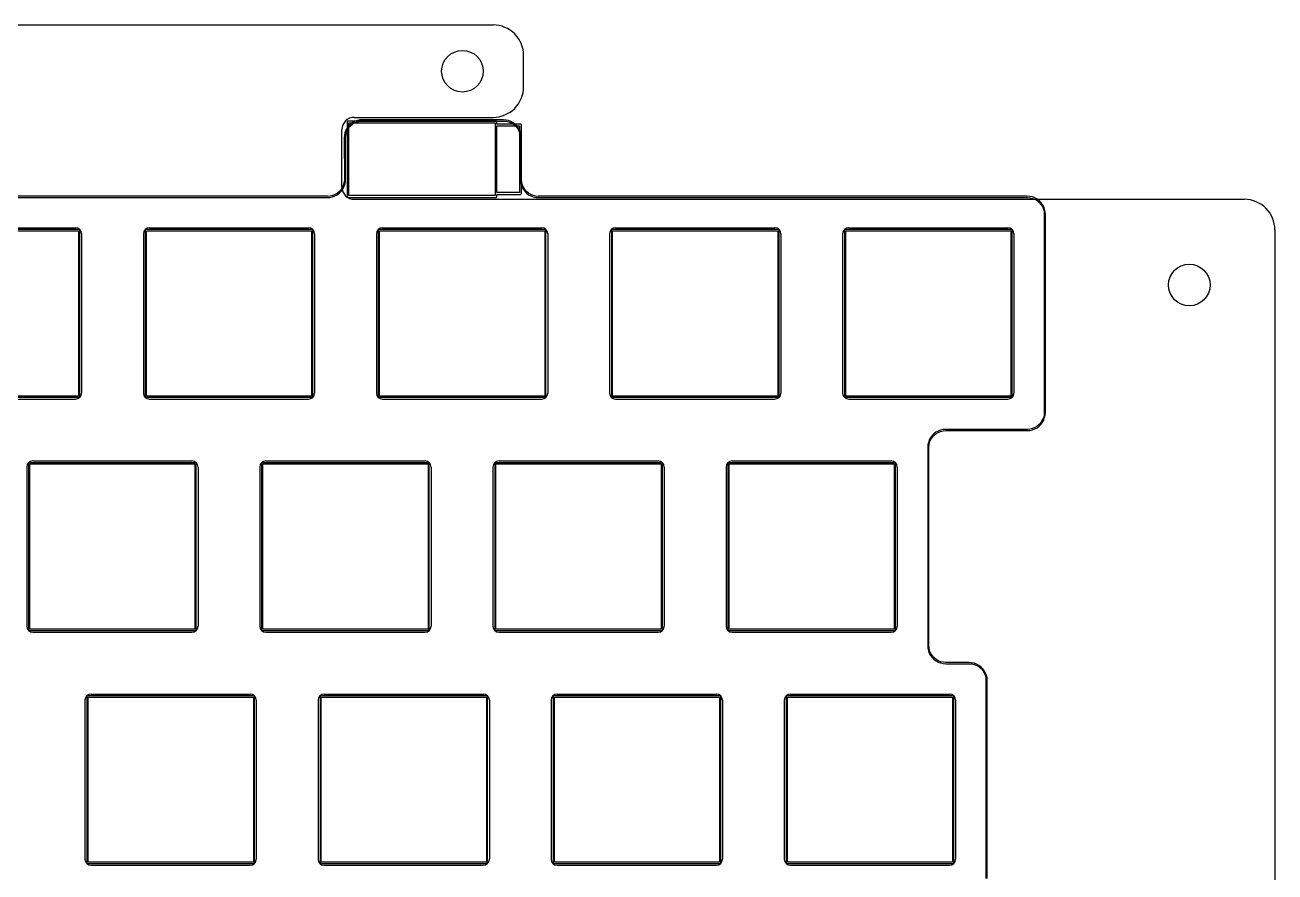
# Model space of a CAD drawing. Header units: millimetres. Extents: x 38 to 487, y 14 to 137.
# Drawn here: x 131 to 233.1, y 68.1 to 137.3 of the extents above; entities that cross this region are included whole.
import ezdxf

# ---------------------------------------------------------------- set-up
doc = ezdxf.new("R2010")
doc.units = ezdxf.units.MM
doc.layers.add('BLACK', color=20, linetype='Continuous')

msp = doc.modelspace()

# ---------------------------------------------------------------- linework, layer by layer
for p, q in [((75.6, 137.29), (169.22, 137.29)), ((171.72, 132.24), (171.72, 134.79)), ((157.87, 129.74), (169.22, 129.74)), ((156.87, 124.04), (156.87, 128.74)), ((157.87, 123.04), (230.62, 123.04)), ((122.09, 120.71), (135.09, 120.71)), ((141.14, 120.71), (154.14, 120.71)), ((160.19, 120.71), (173.19, 120.71)), ((179.24, 120.71), (192.24, 120.71)), ((198.29, 120.71), (211.29, 120.71)), ((135.59, 120.21), (135.59, 107.21)), ((140.64, 120.21), (140.64, 107.21)), ((154.64, 120.21), (154.64, 107.21)), ((159.69, 120.21), (159.69, 107.21)), ((173.69, 120.21), (173.69, 107.21)), ((178.74, 120.21), (178.74, 107.21)), ((192.74, 120.21), (192.74, 107.21)), ((197.79, 120.21), (197.79, 107.21)), ((211.79, 120.21), (211.79, 107.21)), ((233.12, 120.54), (233.12, 16.44)), ((122.09, 106.71), (135.09, 106.71)), ((141.14, 106.71), (154.14, 106.71)), ((160.19, 106.71), (173.19, 106.71)), ((179.24, 106.71), (192.24, 106.71)), ((198.29, 106.71), (211.29, 106.71)), ((131.11, 101.16), (131.11, 88.16)), ((131.61, 101.66), (144.61, 101.66)), ((145.11, 101.16), (145.11, 88.16)), ((150.16, 101.16), (150.16, 88.16)), ((150.66, 101.66), (163.66, 101.66)), ((164.16, 101.16), (164.16, 88.16)), ((169.21, 101.16), (169.21, 88.16)), ((169.71, 101.66), (182.71, 101.66)), ((183.21, 101.16), (183.21, 88.16)), ((188.26, 101.16), (188.26, 88.16)), ((188.76, 101.66), (201.76, 101.66)), ((202.26, 101.16), (202.26, 88.16)), ((131.61, 87.66), (144.61, 87.66)), ((150.66, 87.66), (163.66, 87.66)), ((169.71, 87.66), (182.71, 87.66)), ((188.76, 87.66), (201.76, 87.66)), ((135.87, 82.11), (135.87, 69.11)), ((136.37, 82.61), (149.37, 82.61)), ((149.87, 82.11), (149.87, 69.11)), ((154.92, 82.11), (154.92, 69.11)), ((155.42, 82.61), (168.42, 82.61)), ((168.92, 82.11), (168.92, 69.11)), ((173.97, 82.11), (173.97, 69.11)), ((174.47, 82.61), (187.47, 82.61)), ((187.97, 82.11), (187.97, 69.11)), ((193.02, 82.11), (193.02, 69.11)), ((193.52, 82.61), (206.52, 82.61)), ((207.02, 82.11), (207.02, 69.11)), ((136.37, 68.61), (149.37, 68.61)), ((155.42, 68.61), (168.42, 68.61)), ((174.47, 68.61), (187.47, 68.61)), ((193.52, 68.61), (206.52, 68.61))]:
    msp.add_line(p, q)
for centre in [(166.72, 133.51), (226.12, 116.04)]:
    msp.add_circle(centre, 1.7)
for centre, radius, start, end in [((169.22, 134.79), 2.5, 0, 90), ((169.22, 132.24), 2.5, 270, 0), ((157.87, 128.74), 1, 90, 180), ((157.87, 124.04), 1, 180, 270), ((230.62, 120.54), 2.5, 0, 90), ((135.09, 120.21), 0.5, 0, 90), ((141.14, 120.21), 0.5, 90, 180), ((154.14, 120.21), 0.5, 0, 90), ((160.19, 120.21), 0.5, 90, 180), ((173.19, 120.21), 0.5, 0, 90), ((179.24, 120.21), 0.5, 90, 180), ((192.24, 120.21), 0.5, 0, 90), ((198.29, 120.21), 0.5, 90, 180), ((211.29, 120.21), 0.5, 0, 90), ((135.09, 107.21), 0.5, 270, 0), ((141.14, 107.21), 0.5, 180, 270), ((154.14, 107.21), 0.5, 270, 0), ((160.19, 107.21), 0.5, 180, 270), ((173.19, 107.21), 0.5, 270, 0), ((179.24, 107.21), 0.5, 180, 270), ((192.24, 107.21), 0.5, 270, 0), ((198.29, 107.21), 0.5, 180, 270), ((211.29, 107.21), 0.5, 270, 0), ((131.61, 101.16), 0.5, 90, 180), ((144.61, 101.16), 0.5, 0, 90), ((150.66, 101.16), 0.5, 90, 180), ((163.66, 101.16), 0.5, 0, 90), ((169.71, 101.16), 0.5, 90, 180), ((182.71, 101.16), 0.5, 0, 90), ((188.76, 101.16), 0.5, 90, 180), ((201.76, 101.16), 0.5, 0, 90), ((131.61, 88.16), 0.5, 180, 270), ((144.61, 88.16), 0.5, 270, 0), ((150.66, 88.16), 0.5, 180, 270), ((163.66, 88.16), 0.5, 270, 0), ((169.71, 88.16), 0.5, 180, 270), ((182.71, 88.16), 0.5, 270, 0), ((188.76, 88.16), 0.5, 180, 270), ((201.76, 88.16), 0.5, 270, 0), ((136.37, 82.11), 0.5, 90, 180), ((149.37, 82.11), 0.5, 0, 90), ((155.42, 82.11), 0.5, 90, 180), ((168.42, 82.11), 0.5, 0, 90), ((174.47, 82.11), 0.5, 90, 180), ((187.47, 82.11), 0.5, 0, 90), ((193.52, 82.11), 0.5, 90, 180), ((206.52, 82.11), 0.5, 0, 90), ((136.37, 69.11), 0.5, 180, 270), ((149.37, 69.11), 0.5, 270, 0), ((155.42, 69.11), 0.5, 180, 270), ((168.42, 69.11), 0.5, 270, 0), ((174.47, 69.11), 0.5, 180, 270), ((187.47, 69.11), 0.5, 270, 0), ((193.52, 69.11), 0.5, 180, 270), ((206.52, 69.11), 0.5, 270, 0)]:
    msp.add_arc(centre, radius, start, end)
at = {"layer": 'BLACK', "linetype": 'Continuous'}
for p, q in [((157.3, 128.86), (157.2, 128.68)), ((157.3, 128.86), (157.2, 128.68)), ((157.3, 129.38), (157.29, 129.37)), ((157.29, 129.37), (157.29, 123.27)), ((157.31, 129.41), (157.3, 129.4)), ((157.3, 129.4), (157.3, 129.38)), ((157.43, 129.03), (157.3, 128.86)), ((157.43, 129.03), (157.3, 128.86)), ((157.33, 129.42), (157.31, 129.41)), ((157.31, 129.41), (157.31, 129.41)), ((157.31, 128.69), (157.42, 128.88)), ((157.31, 128.69), (157.42, 128.88)), ((157.34, 129.44), (157.33, 129.42)), ((157.35, 129.44), (157.34, 129.44)), ((157.36, 129.44), (157.35, 129.44)), ((157.35, 129.44), (157.35, 129.44)), ((157.37, 129.44), (157.36, 129.44)), ((169.47, 129.44), (157.37, 129.44)), ((157.42, 128.88), (157.57, 129.04)), ((157.42, 128.88), (157.57, 129.04)), ((157.58, 129.18), (157.43, 129.03)), ((157.58, 129.18), (157.43, 129.03)), ((157.44, 123.34), (157.44, 129.29)), ((157.44, 129.29), (169.39, 129.29)), ((157.57, 129.04), (157.73, 129.18)), ((157.57, 129.04), (157.73, 129.18)), ((157.74, 129.31), (157.58, 129.18)), ((157.74, 129.31), (157.58, 129.18)), ((157.73, 129.18), (157.92, 129.29)), ((157.73, 129.18), (157.92, 129.29)), ((157.93, 129.41), (157.74, 129.31)), ((157.93, 129.41), (157.74, 129.31)), ((157.92, 129.29), (158.12, 129.38)), ((157.92, 129.29), (158.12, 129.38)), ((158.13, 129.48), (157.93, 129.41)), ((158.13, 129.48), (157.93, 129.41)), ((158.12, 129.38), (158.33, 129.43)), ((158.12, 129.38), (158.33, 129.43)), ((158.33, 129.53), (158.13, 129.48)), ((158.33, 129.53), (158.13, 129.48)), ((158.54, 129.54), (158.33, 129.53)), ((158.54, 129.54), (158.33, 129.53)), ((158.33, 129.43), (158.54, 129.44)), ((158.33, 129.43), (158.54, 129.44)), ((170.07, 129.54), (158.54, 129.54)), ((158.54, 129.54), (158.54, 129.54)), ((158.54, 129.54), (158.54, 129.54)), ((170.07, 129.54), (158.54, 129.54)), ((158.54, 129.54), (158.54, 129.54)), ((158.54, 129.54), (158.54, 129.54)), ((158.54, 129.44), (158.54, 129.44)), ((158.54, 129.44), (170.07, 129.44)), ((158.54, 129.44), (158.54, 129.44)), ((158.54, 129.44), (170.07, 129.44)), ((169.39, 129.29), (169.39, 123.34)), ((169.48, 129.43), (169.47, 129.44)), ((169.5, 129.43), (169.48, 129.43)), ((169.51, 129.43), (169.5, 129.43)), ((169.51, 129.42), (169.51, 129.43)), ((169.52, 129.41), (169.51, 129.42)), ((169.54, 129.39), (169.52, 129.41)), ((169.54, 129.38), (169.54, 129.39)), ((169.54, 129.37), (169.54, 129.38)), ((169.54, 129.38), (169.54, 129.38)), ((169.54, 129.38), (169.54, 129.38)), ((169.54, 129.19), (169.54, 129.37)), ((171.47, 129.19), (169.54, 129.19)), ((169.54, 123.59), (169.54, 129.04)), ((169.54, 129.04), (171.39, 129.04)), ((170.28, 129.52), (170.07, 129.54)), ((170.07, 129.54), (170.07, 129.54)), ((170.28, 129.52), (170.07, 129.54)), ((170.07, 129.54), (170.07, 129.54)), ((170.07, 129.44), (170.07, 129.44)), ((170.07, 129.44), (170.07, 129.44)), ((170.07, 129.44), (170.08, 129.44)), ((170.07, 129.44), (170.07, 129.44)), ((170.07, 129.44), (170.07, 129.44)), ((170.07, 129.44), (170.08, 129.44)), ((170.08, 129.44), (170.29, 129.43)), ((170.08, 129.44), (170.29, 129.43)), ((170.49, 129.48), (170.28, 129.52)), ((170.49, 129.48), (170.28, 129.52)), ((170.29, 129.43), (170.5, 129.37)), ((170.29, 129.43), (170.5, 129.37)), ((170.68, 129.4), (170.49, 129.48)), ((170.68, 129.4), (170.49, 129.48)), ((170.5, 129.37), (170.7, 129.29)), ((170.5, 129.37), (170.7, 129.29)), ((170.87, 129.3), (170.68, 129.4)), ((170.87, 129.3), (170.68, 129.4)), ((170.7, 129.29), (170.88, 129.18)), ((170.7, 129.29), (170.88, 129.18)), ((171.04, 129.18), (170.87, 129.3)), ((171.04, 129.18), (170.87, 129.3)), ((170.88, 129.18), (171.05, 129.04)), ((170.88, 129.18), (171.05, 129.04)), ((171.19, 129.03), (171.04, 129.18)), ((171.19, 129.03), (171.04, 129.18)), ((171.05, 129.04), (171.19, 128.87)), ((171.05, 129.04), (171.19, 128.87)), ((171.31, 128.86), (171.19, 129.03)), ((171.31, 128.86), (171.19, 129.03)), ((171.19, 128.87), (171.3, 128.69)), ((171.19, 128.87), (171.3, 128.69)), ((171.41, 128.67), (171.31, 128.86)), ((171.41, 128.67), (171.31, 128.86)), ((171.39, 129.04), (171.39, 123.59)), ((171.48, 129.18), (171.47, 129.19)), ((171.5, 129.18), (171.48, 129.18)), ((171.51, 129.18), (171.5, 129.18)), ((171.51, 129.17), (171.51, 129.18)), ((171.52, 129.16), (171.51, 129.17)), ((171.54, 129.14), (171.52, 129.16)), ((171.54, 129.13), (171.54, 129.14)), ((171.54, 129.12), (171.54, 129.13)), ((171.54, 129.13), (171.54, 129.13)), ((171.54, 129.13), (171.54, 129.13)), ((171.54, 123.52), (171.54, 129.12)), ((157.06, 128.06), (157.06, 128.06)), ((157.06, 128.06), (157.06, 128.06)), ((157.06, 128.06), (157.06, 128.06)), ((157.06, 128.06), (157.07, 124.67)), ((157.06, 128.06), (157.06, 128.06)), ((157.06, 128.06), (157.06, 128.06)), ((157.06, 128.06), (157.06, 128.06)), ((157.06, 128.06), (157.07, 124.67)), ((157.08, 128.27), (157.06, 128.06)), ((157.08, 128.27), (157.06, 128.06)), ((157.12, 128.48), (157.08, 128.27)), ((157.12, 128.48), (157.08, 128.27)), ((157.2, 128.68), (157.12, 128.48)), ((157.2, 128.68), (157.12, 128.48)), ((157.16, 128.07), (157.18, 128.28)), ((157.16, 128.07), (157.18, 128.28)), ((157.16, 128.06), (157.16, 128.07)), ((157.16, 128.06), (157.16, 128.07)), ((157.17, 124.67), (157.16, 128.06)), ((157.17, 124.67), (157.16, 128.06)), ((157.18, 128.28), (157.23, 128.49)), ((157.18, 128.28), (157.23, 128.49)), ((157.23, 128.49), (157.31, 128.69)), ((157.23, 128.49), (157.31, 128.69)), ((171.3, 128.69), (171.38, 128.49)), ((171.3, 128.69), (171.38, 128.49)), ((171.38, 128.49), (171.44, 128.28)), ((171.38, 128.49), (171.44, 128.28)), ((171.49, 128.48), (171.41, 128.67)), ((171.49, 128.48), (171.41, 128.67)), ((171.44, 128.28), (171.45, 128.07)), ((171.44, 128.28), (171.45, 128.07)), ((171.45, 128.07), (171.45, 128.06)), ((171.45, 128.07), (171.45, 128.06)), ((171.45, 128.06), (171.45, 128.06)), ((171.45, 128.06), (171.45, 128.06)), ((171.45, 128.06), (171.45, 124.66)), ((171.45, 128.06), (171.45, 128.06)), ((171.45, 128.06), (171.45, 128.06)), ((171.45, 128.06), (171.45, 124.66)), ((171.53, 128.27), (171.49, 128.48)), ((171.53, 128.27), (171.49, 128.48)), ((171.55, 128.06), (171.53, 128.27)), ((171.55, 128.06), (171.53, 128.27)), ((171.55, 124.66), (171.55, 128.06)), ((171.55, 128.06), (171.55, 128.06)), ((171.55, 124.66), (171.55, 128.06)), ((171.55, 128.06), (171.55, 128.06)), ((157.07, 124.66), (157.05, 124.45)), ((157.07, 124.66), (157.05, 124.45)), ((157.07, 124.67), (157.07, 124.66)), ((157.07, 124.67), (157.07, 124.66)), ((157.15, 124.45), (157.17, 124.67)), ((157.15, 124.45), (157.17, 124.67)), ((157.17, 124.67), (157.17, 124.67)), ((157.17, 124.67), (157.17, 124.67)), ((157.17, 124.67), (157.17, 124.67)), ((157.17, 124.67), (157.17, 124.67)), ((157.17, 124.67), (157.17, 124.67)), ((157.17, 124.67), (157.17, 124.67)), ((171.45, 124.66), (171.46, 124.45)), ((171.45, 124.66), (171.46, 124.45)), ((171.56, 124.45), (171.54, 124.66)), ((171.54, 124.66), (171.55, 124.66)), ((171.56, 124.45), (171.54, 124.66)), ((171.54, 124.66), (171.55, 124.66)), ((171.55, 124.66), (171.55, 124.66)), ((171.55, 124.66), (171.55, 124.66)), ((171.55, 124.66), (171.55, 124.66)), ((171.55, 124.66), (171.55, 124.66)), ((156.66, 123.69), (156.5, 123.55)), ((156.66, 123.69), (156.5, 123.55)), ((156.65, 123.55), (156.8, 123.7)), ((156.65, 123.55), (156.8, 123.7)), ((156.81, 123.85), (156.66, 123.69)), ((156.81, 123.85), (156.66, 123.69)), ((156.8, 123.7), (156.93, 123.87)), ((156.8, 123.7), (156.93, 123.87)), ((156.92, 124.04), (156.81, 123.85)), ((156.92, 124.04), (156.81, 123.85)), ((157, 124.24), (156.92, 124.04)), ((157, 124.24), (156.92, 124.04)), ((156.93, 123.87), (157.03, 124.05)), ((156.93, 123.87), (157.03, 124.05)), ((157.05, 124.45), (157, 124.24)), ((157.05, 124.45), (157, 124.24)), ((157.03, 124.05), (157.11, 124.25)), ((157.03, 124.05), (157.11, 124.25)), ((157.11, 124.25), (157.15, 124.45)), ((157.11, 124.25), (157.15, 124.45)), ((171.46, 124.45), (171.51, 124.25)), ((171.46, 124.45), (171.51, 124.25)), ((171.51, 124.25), (171.58, 124.05)), ((171.51, 124.25), (171.58, 124.05)), ((171.61, 124.24), (171.56, 124.45)), ((171.61, 124.24), (171.56, 124.45)), ((171.58, 124.05), (171.68, 123.87)), ((171.58, 124.05), (171.68, 123.87)), ((171.7, 124.04), (171.61, 124.24)), ((171.7, 124.04), (171.61, 124.24)), ((171.68, 123.87), (171.81, 123.7)), ((171.68, 123.87), (171.81, 123.7)), ((171.81, 123.85), (171.7, 124.04)), ((171.81, 123.85), (171.7, 124.04)), ((171.95, 123.69), (171.81, 123.85)), ((171.95, 123.69), (171.81, 123.85)), ((171.81, 123.7), (171.96, 123.55)), ((171.81, 123.7), (171.96, 123.55)), ((172.11, 123.55), (171.95, 123.69)), ((172.11, 123.55), (171.95, 123.69)), ((155.69, 123.29), (53.4, 123.29)), ((155.69, 123.29), (53.4, 123.29)), ((53.4, 123.19), (155.69, 123.19)), ((53.4, 123.19), (155.69, 123.19)), ((155.7, 123.28), (155.69, 123.29)), ((155.69, 123.29), (155.69, 123.29)), ((155.7, 123.28), (155.69, 123.29)), ((155.69, 123.29), (155.69, 123.29)), ((155.69, 123.19), (155.9, 123.2)), ((155.69, 123.19), (155.9, 123.2)), ((155.9, 123.3), (155.7, 123.28)), ((155.9, 123.3), (155.7, 123.28)), ((156.11, 123.35), (155.9, 123.3)), ((156.11, 123.35), (155.9, 123.3)), ((155.9, 123.2), (156.1, 123.25)), ((155.9, 123.2), (156.1, 123.25)), ((156.1, 123.25), (156.3, 123.32)), ((156.1, 123.25), (156.3, 123.32)), ((156.31, 123.43), (156.11, 123.35)), ((156.31, 123.43), (156.11, 123.35)), ((156.3, 123.32), (156.49, 123.42)), ((156.3, 123.32), (156.49, 123.42)), ((156.5, 123.55), (156.31, 123.43)), ((156.5, 123.55), (156.31, 123.43)), ((156.49, 123.42), (156.65, 123.55)), ((156.49, 123.42), (156.65, 123.55)), ((157.29, 123.27), (157.29, 123.26)), ((157.29, 123.26), (157.29, 123.25)), ((157.29, 123.25), (157.29, 123.25)), ((157.29, 123.25), (157.3, 123.24)), ((157.3, 123.24), (157.31, 123.23)), ((157.31, 123.23), (157.32, 123.21)), ((157.32, 123.21), (157.32, 123.21)), ((157.32, 123.21), (157.33, 123.2)), ((157.33, 123.2), (157.35, 123.2)), ((157.35, 123.2), (157.37, 123.19)), ((157.37, 123.19), (169.47, 123.19)), ((169.39, 123.34), (157.44, 123.34)), ((169.47, 123.19), (169.48, 123.19)), ((169.48, 123.19), (169.49, 123.2)), ((169.48, 123.19), (169.48, 123.19)), ((169.48, 123.19), (169.48, 123.19)), ((169.49, 123.2), (169.51, 123.21)), ((169.51, 123.21), (169.52, 123.22)), ((169.52, 123.22), (169.53, 123.22)), ((169.53, 123.25), (169.54, 123.27)), ((169.53, 123.23), (169.53, 123.25)), ((169.53, 123.22), (169.53, 123.23)), ((171.39, 123.59), (169.54, 123.59)), ((169.54, 123.27), (169.54, 123.44)), ((169.54, 123.44), (171.47, 123.44)), ((171.47, 123.44), (171.48, 123.44)), ((171.48, 123.44), (171.49, 123.45)), ((171.48, 123.44), (171.48, 123.44)), ((171.48, 123.44), (171.48, 123.44)), ((171.49, 123.45), (171.51, 123.46)), ((171.51, 123.46), (171.52, 123.47)), ((171.52, 123.47), (171.53, 123.47)), ((171.53, 123.5), (171.54, 123.52)), ((171.53, 123.48), (171.53, 123.5)), ((171.53, 123.47), (171.53, 123.48)), ((171.96, 123.55), (172.13, 123.42)), ((171.96, 123.55), (172.13, 123.42)), ((172.3, 123.43), (172.11, 123.55)), ((172.3, 123.43), (172.11, 123.55)), ((172.13, 123.42), (172.31, 123.32)), ((172.13, 123.42), (172.31, 123.32)), ((172.5, 123.35), (172.3, 123.43)), ((172.5, 123.35), (172.3, 123.43)), ((172.31, 123.32), (172.51, 123.25)), ((172.31, 123.32), (172.51, 123.25)), ((172.71, 123.3), (172.5, 123.35)), ((172.71, 123.3), (172.5, 123.35)), ((172.51, 123.25), (172.72, 123.2)), ((172.51, 123.25), (172.72, 123.2)), ((172.92, 123.28), (172.71, 123.3)), ((172.92, 123.28), (172.71, 123.3)), ((172.72, 123.2), (172.93, 123.19)), ((172.72, 123.2), (172.93, 123.19)), ((172.93, 123.29), (172.92, 123.28)), ((172.93, 123.29), (172.92, 123.28)), ((212.88, 123.29), (172.93, 123.29)), ((212.88, 123.29), (172.93, 123.29)), ((172.93, 123.19), (172.93, 123.19)), ((172.93, 123.19), (172.93, 123.19)), ((172.93, 123.19), (172.93, 123.19)), ((172.93, 123.19), (212.88, 123.19)), ((172.93, 123.19), (172.93, 123.19)), ((172.93, 123.19), (172.93, 123.19)), ((172.93, 123.19), (172.93, 123.19)), ((172.93, 123.19), (212.88, 123.19)), ((213.09, 123.27), (212.88, 123.29)), ((212.88, 123.29), (212.88, 123.29)), ((212.88, 123.29), (212.88, 123.29)), ((213.09, 123.27), (212.88, 123.29)), ((212.88, 123.29), (212.88, 123.29)), ((212.88, 123.29), (212.88, 123.29)), ((212.88, 123.19), (212.89, 123.19)), ((212.88, 123.19), (212.89, 123.19)), ((212.89, 123.19), (213.1, 123.17)), ((212.89, 123.19), (213.1, 123.17)), ((213.3, 123.23), (213.09, 123.27)), ((213.3, 123.23), (213.09, 123.27)), ((213.1, 123.17), (213.31, 123.12)), ((213.1, 123.17), (213.31, 123.12)), ((213.5, 123.15), (213.3, 123.23)), ((213.5, 123.15), (213.3, 123.23)), ((213.31, 123.12), (213.51, 123.04)), ((213.31, 123.12), (213.51, 123.04)), ((213.68, 123.05), (213.5, 123.15)), ((213.68, 123.05), (213.5, 123.15)), ((213.51, 123.04), (213.7, 122.93)), ((213.51, 123.04), (213.7, 122.93)), ((213.85, 122.93), (213.68, 123.05)), ((213.85, 122.93), (213.68, 123.05)), ((213.7, 122.93), (213.86, 122.79)), ((213.7, 122.93), (213.86, 122.79)), ((214, 122.78), (213.85, 122.93)), ((214, 122.78), (213.85, 122.93)), ((213.86, 122.79), (214, 122.62)), ((213.86, 122.79), (214, 122.62)), ((214.13, 122.61), (214, 122.78)), ((214.13, 122.61), (214, 122.78)), ((214, 122.62), (214.12, 122.44)), ((214, 122.62), (214.12, 122.44)), ((214.23, 122.42), (214.13, 122.61)), ((214.23, 122.42), (214.13, 122.61)), ((214.12, 122.44), (214.2, 122.24)), ((214.12, 122.44), (214.2, 122.24)), ((214.2, 122.24), (214.25, 122.03)), ((214.2, 122.24), (214.25, 122.03)), ((214.3, 122.23), (214.23, 122.42)), ((214.3, 122.23), (214.23, 122.42)), ((214.25, 122.03), (214.27, 121.82)), ((214.25, 122.03), (214.27, 121.82)), ((214.27, 121.82), (214.26, 121.81)), ((214.27, 121.82), (214.26, 121.81)), ((214.26, 121.81), (214.26, 105.62)), ((214.26, 121.81), (214.26, 105.62)), ((214.35, 122.02), (214.3, 122.23)), ((214.35, 122.02), (214.3, 122.23)), ((214.36, 121.81), (214.35, 122.02)), ((214.36, 121.81), (214.35, 122.02)), ((214.36, 105.62), (214.36, 121.81)), ((214.36, 121.81), (214.36, 121.81)), ((214.36, 121.81), (214.36, 121.81)), ((214.36, 105.62), (214.36, 121.81)), ((214.36, 121.81), (214.36, 121.81)), ((214.36, 121.81), (214.36, 121.81)), ((135.39, 120.56), (121.79, 120.56)), ((135.42, 120.55), (135.39, 120.56)), ((135.44, 120.51), (135.42, 120.55)), ((140.8, 120.55), (140.79, 120.51)), ((140.84, 120.56), (140.8, 120.55)), ((154.44, 120.56), (140.84, 120.56)), ((154.47, 120.55), (154.44, 120.56)), ((154.49, 120.51), (154.47, 120.55)), ((159.85, 120.55), (159.84, 120.51)), ((159.89, 120.56), (159.85, 120.55)), ((173.49, 120.56), (159.89, 120.56)), ((173.52, 120.55), (173.49, 120.56)), ((173.54, 120.51), (173.52, 120.55)), ((178.9, 120.55), (178.89, 120.51)), ((178.94, 120.56), (178.9, 120.55)), ((192.54, 120.56), (178.94, 120.56)), ((192.57, 120.55), (192.54, 120.56)), ((192.59, 120.51), (192.57, 120.55)), ((197.95, 120.55), (197.94, 120.51)), ((197.99, 120.56), (197.95, 120.55)), ((211.59, 120.56), (197.99, 120.56)), ((211.62, 120.55), (211.59, 120.56)), ((211.64, 120.51), (211.62, 120.55)), ((121.84, 120.46), (135.34, 120.46)), ((135.34, 120.46), (135.34, 106.96)), ((135.44, 106.91), (135.44, 120.51)), ((140.79, 120.51), (140.79, 106.91)), ((140.89, 106.96), (140.89, 120.46)), ((140.89, 120.46), (154.39, 120.46)), ((154.39, 120.46), (154.39, 106.96)), ((154.49, 106.91), (154.49, 120.51)), ((159.84, 120.51), (159.84, 106.91)), ((159.94, 106.96), (159.94, 120.46)), ((159.94, 120.46), (173.44, 120.46)), ((173.44, 120.46), (173.44, 106.96)), ((173.54, 106.91), (173.54, 120.51)), ((178.89, 120.51), (178.89, 106.91)), ((178.99, 106.96), (178.99, 120.46)), ((178.99, 120.46), (192.49, 120.46)), ((192.49, 120.46), (192.49, 106.96)), ((192.59, 106.91), (192.59, 120.51)), ((197.94, 120.51), (197.94, 106.91)), ((198.04, 106.96), (198.04, 120.46)), ((198.04, 120.46), (211.54, 120.46)), ((211.54, 120.46), (211.54, 106.96)), ((211.64, 106.91), (211.64, 120.51)), ((121.79, 106.86), (135.39, 106.86)), ((135.34, 106.96), (121.84, 106.96)), ((135.39, 106.86), (135.42, 106.88)), ((135.42, 106.88), (135.44, 106.91)), ((140.79, 106.91), (140.8, 106.88)), ((140.8, 106.88), (140.84, 106.86)), ((140.84, 106.86), (154.44, 106.86)), ((154.39, 106.96), (140.89, 106.96)), ((154.44, 106.86), (154.47, 106.88)), ((154.47, 106.88), (154.49, 106.91)), ((159.84, 106.91), (159.85, 106.88)), ((159.85, 106.88), (159.89, 106.86)), ((159.89, 106.86), (173.49, 106.86)), ((173.44, 106.96), (159.94, 106.96)), ((173.49, 106.86), (173.52, 106.88)), ((173.52, 106.88), (173.54, 106.91)), ((178.89, 106.91), (178.9, 106.88)), ((178.9, 106.88), (178.94, 106.86)), ((178.94, 106.86), (192.54, 106.86)), ((192.49, 106.96), (178.99, 106.96)), ((192.54, 106.86), (192.57, 106.88)), ((192.57, 106.88), (192.59, 106.91)), ((197.94, 106.91), (197.95, 106.88)), ((197.95, 106.88), (197.99, 106.86)), ((197.99, 106.86), (211.59, 106.86)), ((211.54, 106.96), (198.04, 106.96)), ((211.59, 106.86), (211.62, 106.88)), ((211.62, 106.88), (211.64, 106.91)), ((214.25, 105.4), (214.2, 105.19)), ((214.25, 105.4), (214.2, 105.19)), ((214.27, 105.61), (214.25, 105.4)), ((214.27, 105.61), (214.25, 105.4)), ((214.26, 105.62), (214.27, 105.61)), ((214.26, 105.62), (214.27, 105.61)), ((214.3, 105.2), (214.35, 105.41)), ((214.3, 105.2), (214.35, 105.41)), ((214.35, 105.41), (214.36, 105.62)), ((214.35, 105.41), (214.36, 105.62)), ((214.36, 105.62), (214.36, 105.62)), ((214.36, 105.62), (214.36, 105.62)), ((206.01, 104.22), (205.8, 104.18)), ((206.01, 104.22), (205.8, 104.18)), ((206.22, 104.24), (206.01, 104.22)), ((206.22, 104.24), (206.01, 104.22)), ((212.88, 104.24), (206.22, 104.24)), ((206.22, 104.24), (206.22, 104.24)), ((212.88, 104.24), (206.22, 104.24)), ((206.22, 104.24), (206.22, 104.24)), ((212.89, 104.23), (212.88, 104.24)), ((212.88, 104.24), (212.88, 104.24)), ((212.89, 104.23), (212.88, 104.24)), ((212.88, 104.24), (212.88, 104.24)), ((213.1, 104.25), (212.89, 104.23)), ((213.1, 104.25), (212.89, 104.23)), ((213.31, 104.3), (213.1, 104.25)), ((213.31, 104.3), (213.1, 104.25)), ((213.3, 104.2), (213.5, 104.27)), ((213.3, 104.2), (213.5, 104.27)), ((213.51, 104.38), (213.31, 104.3)), ((213.51, 104.38), (213.31, 104.3)), ((213.5, 104.27), (213.68, 104.37)), ((213.5, 104.27), (213.68, 104.37)), ((213.7, 104.5), (213.51, 104.38)), ((213.7, 104.5), (213.51, 104.38)), ((213.68, 104.37), (213.85, 104.5)), ((213.68, 104.37), (213.85, 104.5)), ((213.86, 104.64), (213.7, 104.5)), ((213.86, 104.64), (213.7, 104.5)), ((213.85, 104.5), (214, 104.65)), ((213.85, 104.5), (214, 104.65)), ((214, 104.8), (213.86, 104.64)), ((214, 104.8), (213.86, 104.64)), ((214.11, 104.99), (214, 104.8)), ((214.11, 104.99), (214, 104.8)), ((214, 104.65), (214.13, 104.82)), ((214, 104.65), (214.13, 104.82)), ((214.2, 105.19), (214.11, 104.99)), ((214.2, 105.19), (214.11, 104.99)), ((214.13, 104.82), (214.23, 105)), ((214.13, 104.82), (214.23, 105)), ((214.23, 105), (214.3, 105.2)), ((214.23, 105), (214.3, 105.2)), ((204.87, 103.37), (204.8, 103.17)), ((204.87, 103.37), (204.8, 103.17)), ((204.85, 102.97), (204.9, 103.19)), ((204.85, 102.97), (204.9, 103.19)), ((204.97, 103.56), (204.87, 103.37)), ((204.97, 103.56), (204.87, 103.37)), ((204.9, 103.19), (204.98, 103.39)), ((204.9, 103.19), (204.98, 103.39)), ((205.1, 103.73), (204.97, 103.56)), ((205.1, 103.73), (204.97, 103.56)), ((204.98, 103.39), (205.1, 103.57)), ((204.98, 103.39), (205.1, 103.57)), ((205.25, 103.88), (205.1, 103.73)), ((205.25, 103.88), (205.1, 103.73)), ((205.1, 103.57), (205.24, 103.74)), ((205.1, 103.57), (205.24, 103.74)), ((205.24, 103.74), (205.4, 103.88)), ((205.24, 103.74), (205.4, 103.88)), ((205.42, 104), (205.25, 103.88)), ((205.42, 104), (205.25, 103.88)), ((205.4, 103.88), (205.59, 103.99)), ((205.4, 103.88), (205.59, 103.99)), ((205.6, 104.1), (205.42, 104)), ((205.6, 104.1), (205.42, 104)), ((205.59, 103.99), (205.79, 104.07)), ((205.59, 103.99), (205.79, 104.07)), ((205.8, 104.18), (205.6, 104.1)), ((205.8, 104.18), (205.6, 104.1)), ((205.79, 104.07), (206, 104.12)), ((205.79, 104.07), (206, 104.12)), ((206, 104.12), (206.21, 104.14)), ((206, 104.12), (206.21, 104.14)), ((206.21, 104.14), (206.22, 104.14)), ((206.21, 104.14), (206.22, 104.14)), ((206.22, 104.14), (206.22, 104.14)), ((206.22, 104.14), (206.22, 104.14)), ((206.22, 104.14), (212.88, 104.14)), ((206.22, 104.14), (206.22, 104.14)), ((206.22, 104.14), (206.22, 104.14)), ((206.22, 104.14), (212.88, 104.14)), ((212.88, 104.14), (213.09, 104.15)), ((212.88, 104.14), (213.09, 104.15)), ((212.88, 104.14), (212.88, 104.14)), ((212.88, 104.14), (212.88, 104.14)), ((213.09, 104.15), (213.3, 104.2)), ((213.09, 104.15), (213.3, 104.2)), ((204.75, 102.97), (204.74, 102.76)), ((204.75, 102.97), (204.74, 102.76)), ((204.74, 102.76), (204.74, 102.76)), ((204.74, 102.76), (204.74, 102.76)), ((204.74, 102.76), (204.74, 86.57)), ((204.74, 102.76), (204.74, 102.76)), ((204.74, 102.76), (204.74, 102.76)), ((204.74, 102.76), (204.74, 86.57)), ((204.8, 103.17), (204.75, 102.97)), ((204.8, 103.17), (204.75, 102.97)), ((204.83, 102.77), (204.85, 102.97)), ((204.83, 102.77), (204.85, 102.97)), ((204.84, 102.76), (204.83, 102.77)), ((204.84, 102.76), (204.83, 102.77)), ((204.84, 86.57), (204.84, 102.76)), ((204.84, 86.57), (204.84, 102.76)), ((131.28, 101.5), (131.26, 101.46)), ((131.26, 101.46), (131.26, 87.86)), ((131.31, 101.51), (131.28, 101.5)), ((144.91, 101.51), (131.31, 101.51)), ((131.36, 87.91), (131.36, 101.41)), ((131.36, 101.41), (144.86, 101.41)), ((144.86, 101.41), (144.86, 87.91)), ((144.95, 101.5), (144.91, 101.51)), ((144.96, 101.46), (144.95, 101.5)), ((144.96, 87.86), (144.96, 101.46)), ((150.33, 101.5), (150.31, 101.46)), ((150.31, 101.46), (150.31, 87.86)), ((150.36, 101.51), (150.33, 101.5)), ((163.96, 101.51), (150.36, 101.51)), ((150.41, 87.91), (150.41, 101.41)), ((150.41, 101.41), (163.91, 101.41)), ((163.91, 101.41), (163.91, 87.91)), ((164, 101.5), (163.96, 101.51)), ((164.01, 101.46), (164, 101.5)), ((164.01, 87.86), (164.01, 101.46)), ((169.38, 101.5), (169.36, 101.46)), ((169.36, 101.46), (169.36, 87.86)), ((169.41, 101.51), (169.38, 101.5)), ((183.01, 101.51), (169.41, 101.51)), ((169.46, 87.91), (169.46, 101.41)), ((169.46, 101.41), (182.96, 101.41)), ((182.96, 101.41), (182.96, 87.91)), ((183.05, 101.5), (183.01, 101.51)), ((183.06, 101.46), (183.05, 101.5)), ((183.06, 87.86), (183.06, 101.46)), ((188.43, 101.5), (188.41, 101.46)), ((188.41, 101.46), (188.41, 87.86)), ((188.46, 101.51), (188.43, 101.5)), ((202.06, 101.51), (188.46, 101.51)), ((188.51, 87.91), (188.51, 101.41)), ((188.51, 101.41), (202.01, 101.41)), ((202.01, 101.41), (202.01, 87.91)), ((202.1, 101.5), (202.06, 101.51)), ((202.11, 101.46), (202.1, 101.5)), ((202.11, 87.86), (202.11, 101.46)), ((131.26, 87.86), (131.28, 87.83)), ((144.86, 87.91), (131.36, 87.91)), ((144.95, 87.83), (144.96, 87.86)), ((150.31, 87.86), (150.33, 87.83)), ((163.91, 87.91), (150.41, 87.91)), ((164, 87.83), (164.01, 87.86)), ((169.36, 87.86), (169.38, 87.83)), ((182.96, 87.91), (169.46, 87.91)), ((183.05, 87.83), (183.06, 87.86)), ((188.41, 87.86), (188.43, 87.83)), ((202.01, 87.91), (188.51, 87.91)), ((202.1, 87.83), (202.11, 87.86)), ((131.28, 87.83), (131.31, 87.81)), ((131.31, 87.81), (144.91, 87.81)), ((144.91, 87.81), (144.95, 87.83)), ((150.33, 87.83), (150.36, 87.81)), ((150.36, 87.81), (163.96, 87.81)), ((163.96, 87.81), (164, 87.83)), ((169.38, 87.83), (169.41, 87.81)), ((169.41, 87.81), (183.01, 87.81)), ((183.01, 87.81), (183.05, 87.83)), ((188.43, 87.83), (188.46, 87.81)), ((188.46, 87.81), (202.06, 87.81)), ((202.06, 87.81), (202.1, 87.83)), ((204.74, 86.57), (204.75, 86.36)), ((204.74, 86.57), (204.75, 86.36)), ((204.75, 86.36), (204.8, 86.15)), ((204.75, 86.36), (204.8, 86.15)), ((204.8, 86.15), (204.87, 85.95)), ((204.8, 86.15), (204.87, 85.95)), ((204.83, 86.56), (204.84, 86.57)), ((204.83, 86.56), (204.84, 86.57)), ((204.85, 86.35), (204.83, 86.56)), ((204.85, 86.35), (204.83, 86.56)), ((204.84, 86.57), (204.84, 86.57)), ((204.84, 86.57), (204.84, 86.57)), ((204.84, 86.57), (204.84, 86.57)), ((204.84, 86.57), (204.84, 86.57)), ((204.9, 86.14), (204.85, 86.35)), ((204.9, 86.14), (204.85, 86.35)), ((204.87, 85.95), (204.97, 85.77)), ((204.87, 85.95), (204.97, 85.77)), ((204.98, 85.94), (204.9, 86.14)), ((204.98, 85.94), (204.9, 86.14)), ((205.1, 85.75), (204.98, 85.94)), ((205.1, 85.75), (204.98, 85.94)), ((204.97, 85.77), (205.1, 85.6)), ((204.97, 85.77), (205.1, 85.6)), ((205.24, 85.59), (205.1, 85.75)), ((205.24, 85.59), (205.1, 85.75)), ((205.1, 85.6), (205.25, 85.45)), ((205.1, 85.6), (205.25, 85.45)), ((205.4, 85.45), (205.24, 85.59)), ((205.4, 85.45), (205.24, 85.59)), ((205.25, 85.45), (205.42, 85.32)), ((205.25, 85.45), (205.42, 85.32)), ((205.59, 85.33), (205.4, 85.45)), ((205.59, 85.33), (205.4, 85.45)), ((205.42, 85.32), (205.6, 85.22)), ((205.42, 85.32), (205.6, 85.22)), ((205.79, 85.25), (205.59, 85.33)), ((205.79, 85.25), (205.59, 85.33)), ((205.6, 85.22), (205.8, 85.15)), ((205.6, 85.22), (205.8, 85.15)), ((206, 85.2), (205.79, 85.25)), ((206, 85.2), (205.79, 85.25)), ((205.8, 85.15), (206.01, 85.1)), ((205.8, 85.15), (206.01, 85.1)), ((206.21, 85.18), (206, 85.2)), ((206.21, 85.18), (206, 85.2)), ((206.01, 85.1), (206.22, 85.09)), ((206.01, 85.1), (206.22, 85.09)), ((206.22, 85.19), (206.21, 85.18)), ((206.22, 85.19), (206.21, 85.18)), ((208.12, 85.19), (206.22, 85.19)), ((206.22, 85.19), (206.22, 85.19)), ((206.22, 85.19), (206.22, 85.19)), ((208.12, 85.19), (206.22, 85.19)), ((206.22, 85.19), (206.22, 85.19)), ((206.22, 85.19), (206.22, 85.19)), ((206.22, 85.09), (206.22, 85.09)), ((206.22, 85.09), (208.12, 85.09)), ((206.22, 85.09), (206.22, 85.09)), ((206.22, 85.09), (208.12, 85.09)), ((208.33, 85.17), (208.12, 85.19)), ((208.12, 85.19), (208.12, 85.19)), ((208.33, 85.17), (208.12, 85.19)), ((208.12, 85.19), (208.12, 85.19)), ((208.12, 85.09), (208.12, 85.09)), ((208.12, 85.09), (208.12, 85.09)), ((208.12, 85.09), (208.13, 85.09)), ((208.12, 85.09), (208.12, 85.09)), ((208.12, 85.09), (208.12, 85.09)), ((208.12, 85.09), (208.13, 85.09)), ((208.13, 85.09), (208.34, 85.07)), ((208.13, 85.09), (208.34, 85.07)), ((208.54, 85.13), (208.33, 85.17)), ((208.54, 85.13), (208.33, 85.17)), ((208.34, 85.07), (208.55, 85.02)), ((208.34, 85.07), (208.55, 85.02)), ((208.74, 85.05), (208.54, 85.13)), ((208.74, 85.05), (208.54, 85.13)), ((208.55, 85.02), (208.75, 84.94)), ((208.55, 85.02), (208.75, 84.94)), ((208.92, 84.95), (208.74, 85.05)), ((208.92, 84.95), (208.74, 85.05)), ((208.75, 84.94), (208.94, 84.83)), ((208.75, 84.94), (208.94, 84.83)), ((209.09, 84.83), (208.92, 84.95)), ((209.09, 84.83), (208.92, 84.95)), ((208.94, 84.83), (209.1, 84.69)), ((208.94, 84.83), (209.1, 84.69)), ((209.24, 84.68), (209.09, 84.83)), ((209.24, 84.68), (209.09, 84.83)), ((209.1, 84.69), (209.24, 84.52)), ((209.1, 84.69), (209.24, 84.52)), ((209.37, 84.51), (209.24, 84.68)), ((209.37, 84.51), (209.24, 84.68)), ((209.24, 84.52), (209.35, 84.34)), ((209.24, 84.52), (209.35, 84.34)), ((209.35, 84.34), (209.44, 84.14)), ((209.35, 84.34), (209.44, 84.14)), ((209.47, 84.32), (209.37, 84.51)), ((209.47, 84.32), (209.37, 84.51)), ((209.44, 84.14), (209.49, 83.93)), ((209.44, 84.14), (209.49, 83.93)), ((209.54, 84.13), (209.47, 84.32)), ((209.54, 84.13), (209.47, 84.32)), ((209.49, 83.93), (209.5, 83.72)), ((209.49, 83.93), (209.5, 83.72)), ((209.59, 83.92), (209.54, 84.13)), ((209.59, 83.92), (209.54, 84.13)), ((209.6, 83.71), (209.59, 83.92)), ((209.6, 83.71), (209.59, 83.92)), ((209.5, 83.72), (209.5, 83.71)), ((209.5, 83.72), (209.5, 83.71)), ((209.5, 83.71), (209.5, 67.52)), ((209.5, 83.71), (209.5, 67.52)), ((209.6, 67.52), (209.6, 83.71)), ((209.6, 83.71), (209.6, 83.71)), ((209.6, 83.71), (209.6, 83.71)), ((209.6, 67.52), (209.6, 83.71)), ((209.6, 83.71), (209.6, 83.71)), ((209.6, 83.71), (209.6, 83.71)), ((136.04, 82.45), (136.03, 82.41)), ((136.03, 82.41), (136.03, 68.81)), ((136.08, 82.46), (136.04, 82.45)), ((149.68, 82.46), (136.08, 82.46)), ((136.13, 68.86), (136.13, 82.36)), ((136.13, 82.36), (149.63, 82.36)), ((149.63, 82.36), (149.63, 68.86)), ((149.71, 82.45), (149.68, 82.46)), ((149.73, 82.41), (149.71, 82.45)), ((149.73, 68.81), (149.73, 82.41)), ((155.09, 82.45), (155.08, 82.41)), ((155.08, 82.41), (155.08, 68.81)), ((155.13, 82.46), (155.09, 82.45)), ((168.73, 82.46), (155.13, 82.46)), ((155.18, 68.86), (155.18, 82.36)), ((155.18, 82.36), (168.68, 82.36)), ((168.68, 82.36), (168.68, 68.86)), ((168.76, 82.45), (168.73, 82.46)), ((168.78, 82.41), (168.76, 82.45)), ((168.78, 68.81), (168.78, 82.41)), ((174.14, 82.45), (174.13, 82.41)), ((174.13, 82.41), (174.13, 68.81)), ((174.18, 82.46), (174.14, 82.45)), ((187.78, 82.46), (174.18, 82.46)), ((174.23, 68.86), (174.23, 82.36)), ((174.23, 82.36), (187.73, 82.36)), ((187.73, 82.36), (187.73, 68.86)), ((187.81, 82.45), (187.78, 82.46)), ((187.83, 82.41), (187.81, 82.45)), ((187.83, 68.81), (187.83, 82.41)), ((193.19, 82.45), (193.18, 82.41)), ((193.18, 82.41), (193.18, 68.81)), ((193.23, 82.46), (193.19, 82.45)), ((206.83, 82.46), (193.23, 82.46)), ((193.28, 68.86), (193.28, 82.36)), ((193.28, 82.36), (206.78, 82.36)), ((206.78, 82.36), (206.78, 68.86)), ((206.86, 82.45), (206.83, 82.46)), ((206.88, 82.41), (206.86, 82.45)), ((206.88, 68.81), (206.88, 82.41)), ((136.03, 68.81), (136.04, 68.78)), ((136.04, 68.78), (136.08, 68.76)), ((136.08, 68.76), (149.68, 68.76)), ((149.63, 68.86), (136.13, 68.86)), ((149.68, 68.76), (149.71, 68.78)), ((149.71, 68.78), (149.73, 68.81)), ((155.08, 68.81), (155.09, 68.78)), ((155.09, 68.78), (155.13, 68.76)), ((155.13, 68.76), (168.73, 68.76)), ((168.68, 68.86), (155.18, 68.86)), ((168.73, 68.76), (168.76, 68.78)), ((168.76, 68.78), (168.78, 68.81)), ((174.13, 68.81), (174.14, 68.78)), ((174.14, 68.78), (174.18, 68.76)), ((174.18, 68.76), (187.78, 68.76)), ((187.73, 68.86), (174.23, 68.86)), ((187.78, 68.76), (187.81, 68.78)), ((187.81, 68.78), (187.83, 68.81)), ((193.18, 68.81), (193.19, 68.78)), ((193.19, 68.78), (193.23, 68.76)), ((193.23, 68.76), (206.83, 68.76)), ((206.78, 68.86), (193.28, 68.86)), ((206.83, 68.76), (206.86, 68.78)), ((206.86, 68.78), (206.88, 68.81))]:
    msp.add_line(p, q, dxfattribs=at)

doc.saveas('drawing.dxf')
